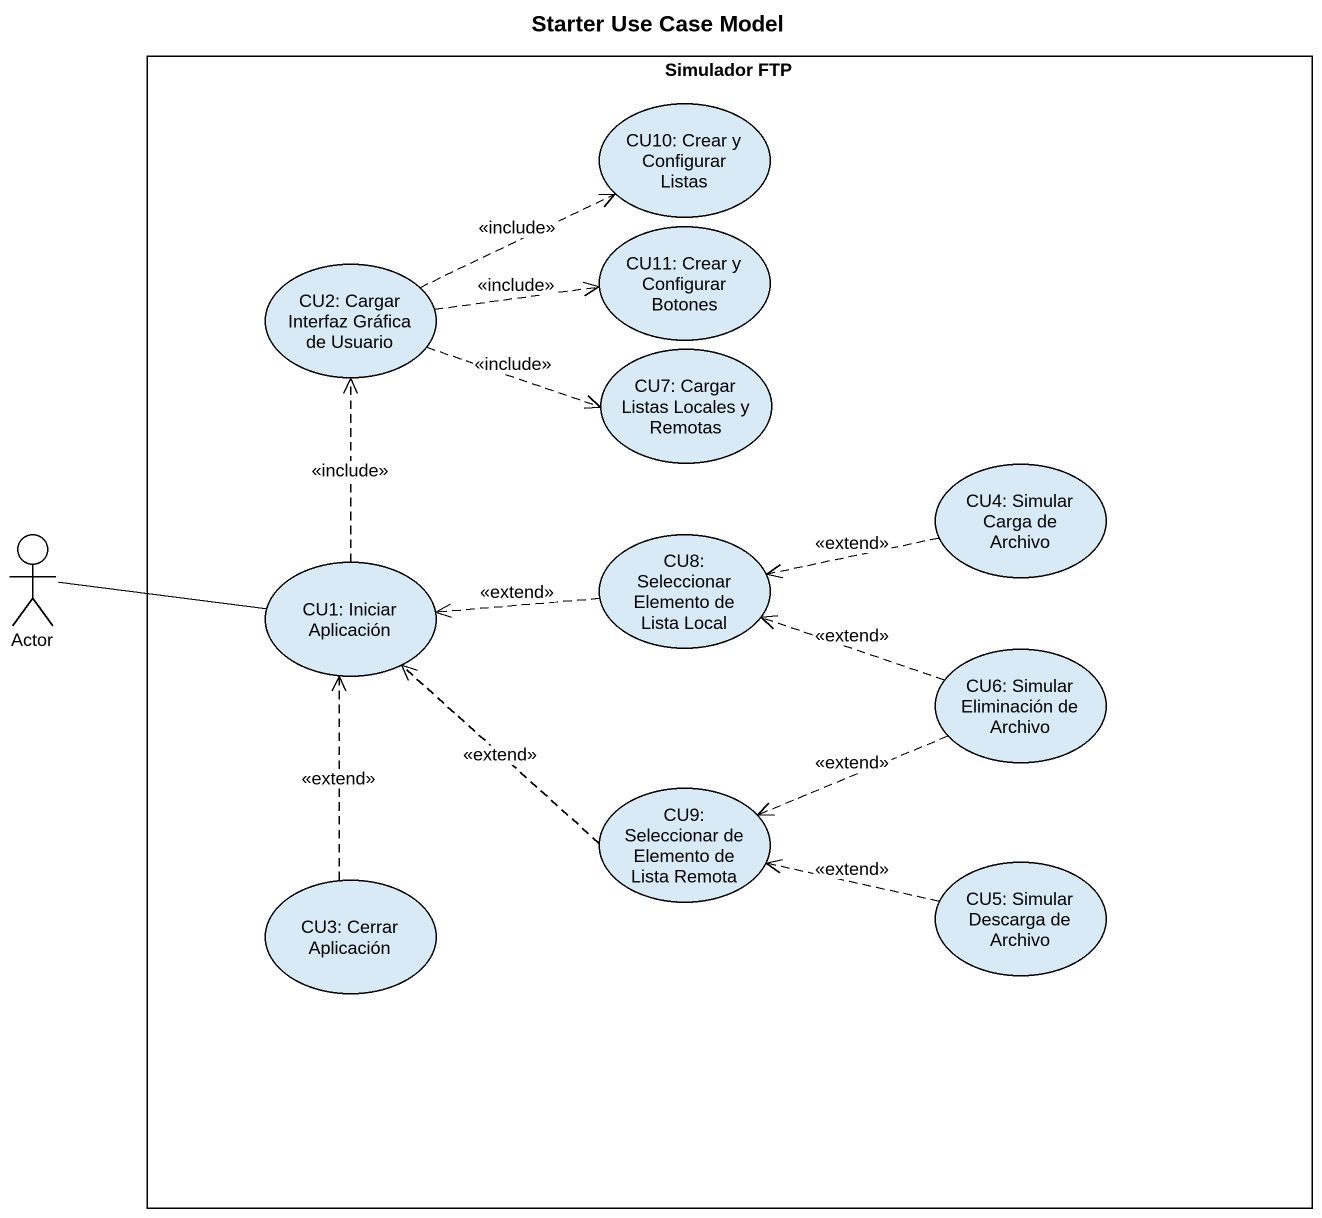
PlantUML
@startuml
title Starter Use Case Model
rectangle "Simulador FTP" as Simulador_FTP {
  usecase "CU10: Crear y Configurar Listas" as CU10_Crear_y_Configurar
  usecase "CU2: Cargar Interfaz Gráfica de Usuario" as CU2_Cargar_Interfaz_Gráfica
  usecase "CU11: Crear y Configurar Botones" as CU11_Crear_y_Configurar
  usecase "CU7: Cargar Listas Locales y Remotas" as CU7_Cargar_Listas_Locales_y
  usecase "CU4: Simular Carga de Archivo" as CU4_Simular_Carga_de_Archivo
  usecase "CU1: Iniciar Aplicación" as CU1_Iniciar_Aplicación
  usecase "CU8: Seleccionar Elemento de Lista Local" as CU8_Seleccionar_Elemento_de
  usecase "CU6: Simular Eliminación de Archivo" as CU6_Simular_Eliminación_de
  usecase "CU9: Seleccionar de Elemento de Lista Remota" as CU9_Seleccionar_de_Elemento
  usecase "CU5: Simular Descarga de Archivo" as CU5_Simular_Descarga_de
  usecase "CU3: Cerrar Aplicación" as CU3_Cerrar_Aplicación
}
actor "Actor" as Actor_
CU2_Cargar_Interfaz_Gráfica .right.> CU10_Crear_y_Configurar : <<include>>
CU2_Cargar_Interfaz_Gráfica .right.> CU11_Crear_y_Configurar : <<include>>
CU2_Cargar_Interfaz_Gráfica .right.> CU7_Cargar_Listas_Locales_y : <<include>>
CU4_Simular_Carga_de_Archivo .left.> CU8_Seleccionar_Elemento_de : <<extend>>
Actor_ -right- CU1_Iniciar_Aplicación
CU1_Iniciar_Aplicación .up.> CU2_Cargar_Interfaz_Gráfica : <<include>>
CU8_Seleccionar_Elemento_de .left.> CU1_Iniciar_Aplicación : <<extend>>
CU6_Simular_Eliminación_de .left.> CU8_Seleccionar_Elemento_de : <<extend>>
CU6_Simular_Eliminación_de .left.> CU9_Seleccionar_de_Elemento : <<extend>>
CU9_Seleccionar_de_Elemento .up.> CU1_Iniciar_Aplicación : <<extend>>
CU5_Simular_Descarga_de .left.> CU9_Seleccionar_de_Elemento : <<extend>>
CU3_Cerrar_Aplicación .up.> CU1_Iniciar_Aplicación : <<extend>>
@enduml
